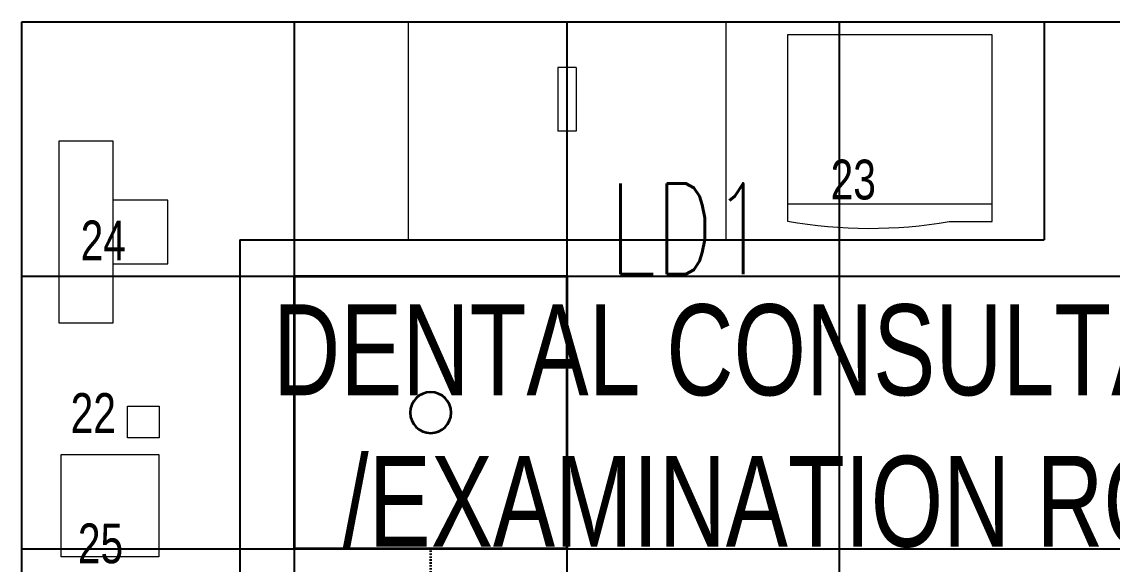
# Model space of a CAD drawing. Extents: x -12260 to 57327, y -29287 to 19916.
# Drawn here: x 29316 to 31716, y 3806 to 5000 of the extents above; entities that cross this region are included whole.
import ezdxf
from ezdxf.enums import TextEntityAlignment as Align

# ---------------------------------------------------------------- set-up
doc = ezdxf.new("R2010")
doc.units = 0
doc.header["$LTSCALE"] = 0.25
doc.linetypes.add('DASHDOT', pattern=[25.4, 12.7, -6.35, 0, -6.35])
for name, color, linetype, lineweight in [('01-First Floor$0$72_EGR_BASE_TEXT', 252, 'Continuous', 5), ('01-First Floor$0$72_EGR_EQP_TAG', 142, 'Continuous', 5), ('01-First Floor$0$LOADING', 253, 'Continuous', 5), ('01-First Floor$0$Walls', 251, 'Continuous', 5), ('E-LITE-CIRC-NUMB', 6, 'Continuous', 25), ('E-LITE-CLNG', 150, 'Continuous', 35), ('E-LITE-CLNG-CNDT', 6, 'DASHDOT', 35), ('E-LITE-CTRL', 6, 'Continuous', 25), ('E-LITE-IDEN', 6, 'Continuous', 25)]:
    doc.layers.add(name, color=color, linetype=linetype, lineweight=lineweight)
doc.layers.add('01-First Floor$0$FALSE CEILING', color=251, linetype='Continuous')
doc.styles.add('01-First Floor$0$X3G_ENTITY_257CFD', font='swisscl.ttf', dxfattribs={"height": 200})
doc.styles.add('01-First Floor$0$X3G_ENTITY_9EC9', font='swisscl.ttf', dxfattribs={"height": 0.2})
doc.styles.add('DC_SIMPLEX', font='SIMPLEX.shx', dxfattribs={"width": 0.7})

# ---------------------------------------------------------------- blocks, each defined once
blk = doc.blocks.new('01-First Floor$0$3-Wall-hung vitreous china basin -  Khroma - 327651xx0 - 327651000 White-4272088-4-Second Floor Level')
at = {"layer": '01-First Floor$0$LOADING'}
for p, q in [((475, 489.5), (-225, 489.5)), ((-225, 489.5), (-225, 10)), ((475, 10), (475, 489.5)), ((105, 250), (145, 250)), ((105, 110), (105, 250)), ((145, 110), (145, 250)), ((105, 110), (145, 110))]:
    blk.add_line(p, q, dxfattribs=at)
blk = doc.blocks.new('01-First Floor$0$D.110.51.53')
blk.add_lwpolyline([(285914, 4547), (286139, 4547), (286139, 4332), (285914, 4332), (285914, 4547)])
blk = doc.blocks.new('01-First Floor$0$D.111.03.06')
blk.add_lwpolyline([(292372, 3690), (292442, 3690), (292442, 3620), (292372, 3620), (292372, 3690)])
blk = doc.blocks.new('01-First Floor$0$D.122.06.11')
for points in [[(285783, 4268), (285783, 4268), (285783, 4388), (285713, 4388), (285643, 4388), (285643, 4268)], [(285513, 4148), (285913, 4148), (285913, 4268), (285513, 4268), (285513, 4148)]]:
    blk.add_lwpolyline(points)
blk = doc.blocks.new('01-First Floor$0$Dental Sterilizer')
at = {"layer": '01-First Floor$0$LOADING'}
for p, q in [((-40485.8, -32478.8, 0.1), (-40935.8, -32478.8, 0.1)), ((-40935.8, -32478.8, 0.1), (-40935.8, -32888.3, 0.1)), ((-40485.8, -32889.4, 0.1), (-40485.8, -32478.8, 0.1)), ((-40935.8, -32850.6, 0.1), (-40485.8, -32850.6, 0.1)), ((-40579.8, -32889.4, 0.1), (-40485.8, -32889.4, 0.1))]:
    blk.add_line(p, q, dxfattribs=at)
blk.add_arc((-40754.9, -31881.8, 0.1), 1022.7, 259.8109, 279.8595, dxfattribs=at)
blk = doc.blocks.new('01-First Floor')
at = {"layer": '01-First Floor$0$FALSE CEILING', "linetype": 'Continuous'}
for p, q in [((29915.6, 1440), (29915.6, 5000)), ((30515.6, 1440), (30515.6, 5000)), ((31115.6, 1440), (31115.6, 5000)), ((29315.6, 4440), (32976, 4440)), ((29315.6, 3840), (32976, 3840))]:
    blk.add_line(p, q, dxfattribs=at)
at = {"layer": '01-First Floor$0$FALSE CEILING'}
for p, q in [((31565.6, 5000, -0.1), (31565.6, 4520, -0.1)), ((29795.6, 4520, -0.1), (29795.6, 2619.1, -0.1)), ((29795.6, 4520, -0.1), (31565.6, 4520, -0.1))]:
    blk.add_line(p, q, dxfattribs=at)
blk.add_lwpolyline([(29315.6, 5000), (32976, 5000), (32976, 1440), (29315.6, 1440)], close=True, dxfattribs=at)
at = {"layer": '01-First Floor$0$LOADING'}
for p, q in [((31565.6, 5000, -0.1), (31565.6, 4520, -0.1)), ((29795.6, 4520, -0.1), (29795.6, 2619.1, -0.1)), ((29795.6, 4520, -0.1), (31565.6, 4520, -0.1))]:
    blk.add_line(p, q, dxfattribs=at)
at = {"layer": '01-First Floor$0$Walls'}
for p, q in [((29315.6, 2540), (29315.6, 5000)), ((29315.6, 5000), (32976, 5000))]:
    blk.add_line(p, q, dxfattribs=at)
at = {"layer": '01-First Floor$0$LOADING'}
for name, p, rotation in [('01-First Floor$0$3-Wall-hung vitreous china basin -  Khroma - 327651xx0 - 327651000 White-4272088-4-Second Floor Level', (30640.6, 5009.5, -0.1), 180), ('01-First Floor$0$D.122.06.11', (25249, 290250.4, -0.1), 270), ('01-First Floor$0$D.111.03.06', (25928, 296526.4, -0.1), 270), ('01-First Floor$0$D.110.51.53', (25070, 289961.4, -0.1), 270)]:
    blk.add_blockref(name, p, dxfattribs=dict(at, rotation=rotation))
blk.add_blockref('01-First Floor$0$Dental Sterilizer', (71936.8, 37449.9, -0.1), dxfattribs=at)
at = {"layer": '01-First Floor$0$72_EGR_BASE_TEXT', "insert": (31104.2, 4378.2), "char_height": 200, "width": 3270.33, "attachment_point": 2, "style": '01-First Floor$0$X3G_ENTITY_9EC9'}
blk.add_mtext('DENTAL CONSULTATION /EXAMINATION ROOM', dxfattribs=at)
at = {"layer": '01-First Floor$0$72_EGR_EQP_TAG', "char_height": 87.47, "attachment_point": 2, "style": '01-First Floor$0$X3G_ENTITY_257CFD'}
for s, insert in [('23', (31145.6, 4696.6, -0.1)), ('24', (29494.9, 4562.6, -0.2)), ('22', (29472.8, 4182.8, -0.3)), ('25', (29488.8, 3895.9, -0.2))]:
    blk.add_mtext(s, dxfattribs=dict(at, insert=insert))
blk = doc.blocks.new('*U25')
blk.add_lwpolyline([(-300, 300), (-300, -300), (300, -300), (300, 300)], close=True)
blk.add_circle((0, 0), 45)
at = {"layer": 'E-LITE-CIRC-NUMB', "style": 'DC_SIMPLEX', "width": 0.7, "flags": 8}
blk.add_attdef('CIRCUIT', text='', height=200, rotation=0, dxfattribs=at).set_placement((-473.9, 300), align=Align.RIGHT)
at = {"layer": 'E-LITE-CTRL', "style": 'DC_SIMPLEX', "width": 0.7, "flags": 8}
blk.add_attdef('CONTROL', (1118.9, -935), '', height=200, rotation=360, dxfattribs=at)
at = {"layer": 'E-LITE-IDEN', "style": 'DC_SIMPLEX', "width": 0.7, "flags": 8}
blk.add_attdef('TYPE', (460.4, 457.6), '', height=200, rotation=360, dxfattribs=at)

msp = doc.modelspace()

# ---------------------------------------------------------------- linework, layer by layer
at = {"layer": 'E-LITE-CLNG-CNDT'}
msp.add_lwpolyline([(30215.5, 2640), (30215.5, 3840)], dxfattribs=at)

# ---------------------------------------------------------------- block references
at = {"layer": 'E-LITE-CLNG'}
ref = msp.add_blockref('*U25', (30215.5, 4140), dxfattribs=dict(at, xscale=-1))
ref.add_attrib('TYPE', 'LD1', (30609, 4444.5), dxfattribs={"layer": 'E-LITE-IDEN', "height": 200, "rotation": 0, "style": 'DC_SIMPLEX', "width": 0.7, "flags": 8})
at = {"layer": 'E-LITE-CLNG-CNDT'}
msp.add_blockref('01-First Floor', (0, 0), dxfattribs=at)

doc.saveas('drawing.dxf')
